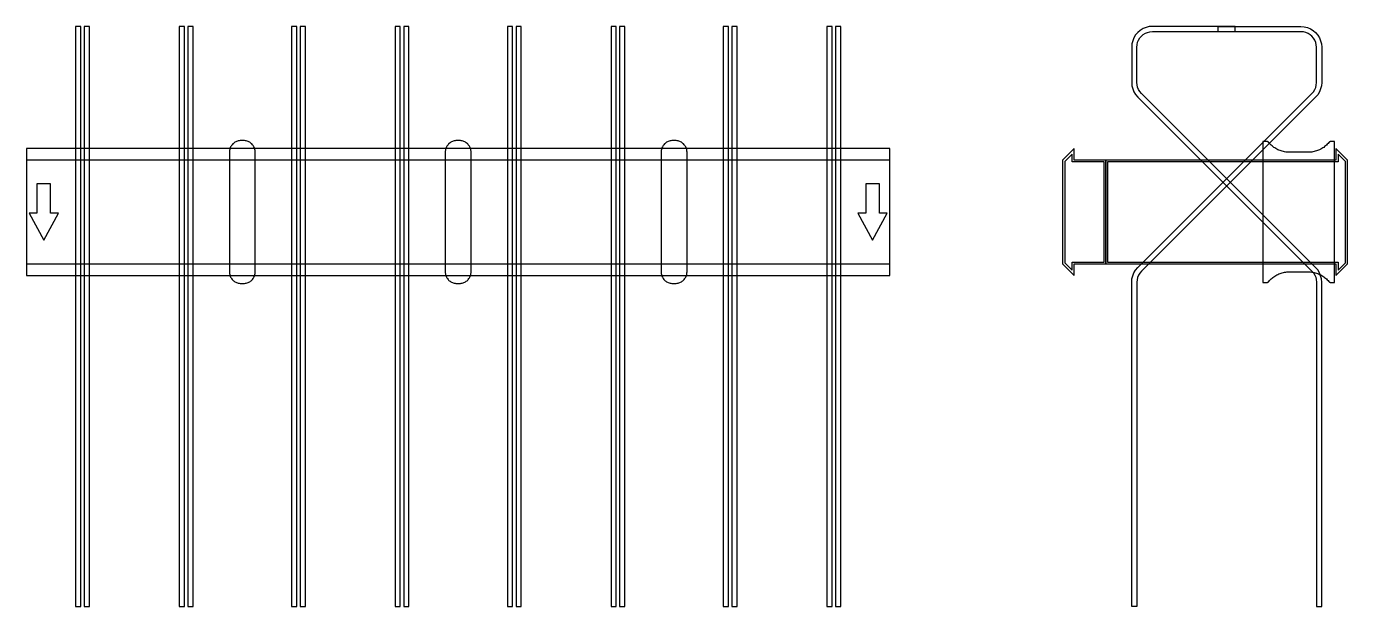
# Model space of a CAD drawing. Extents: x 0 to 1530, y -457 to 215.
import ezdxf

# ---------------------------------------------------------------- set-up
doc = ezdxf.new("R2010")
doc.units = 0
doc.layers.add('Halfen', color=7, linetype='CONTINUOUS')

msp = doc.modelspace()

# ---------------------------------------------------------------- linework, layer by layer
at = {"layer": 'Halfen', "color": 7}
for points in [[(63, -457.177), (63, 215.147), (57, 215.147), (57, -457.177)], [(73, -457.177), (73, 215.147), (67, 215.147), (67, -457.177)], [(183, -457.177), (183, 215.147), (177, 215.147), (177, -457.177)], [(193, -457.177), (193, 215.147), (187, 215.147), (187, -457.177)], [(313, -457.177), (313, 215.147), (307, 215.147), (307, -457.177)], [(323, -457.177), (323, 215.147), (317, 215.147), (317, -457.177)], [(433, -457.177), (433, 215.147), (427, 215.147), (427, -457.177)], [(443, -457.177), (443, 215.147), (437, 215.147), (437, -457.177)], [(563, -457.177), (563, 215.147), (557, 215.147), (557, -457.177)], [(573, -457.177), (573, 215.147), (567, 215.147), (567, -457.177)], [(683, -457.177), (683, 215.147), (677, 215.147), (677, -457.177)], [(693, -457.177), (693, 215.147), (687, 215.147), (687, -457.177)], [(813, -457.177), (813, 215.147), (807, 215.147), (807, -457.177)], [(823, -457.177), (823, 215.147), (817, 215.147), (817, -457.177)], [(933, -457.177), (933, 215.147), (927, 215.147), (927, -457.177)], [(943, -457.177), (943, 215.147), (937, 215.147), (937, -457.177)], [(1500, -457.177), (1500, -81.213), (1499.705, -77.459), (1498.825, -73.797), (1497.384, -70.317), (1495.416, -67.106), (1492.971, -64.243), (1291.272, 137.456), (1289.438, 139.604), (1287.962, 142.012), (1286.881, 144.621), (1286.222, 147.368), (1286, 150.184), (1286, 191.147), (1286.222, 193.963), (1286.881, 196.71), (1287.962, 199.319), (1289.438, 201.728), (1291.272, 203.875), (1293.42, 205.71), (1295.828, 207.186), (1298.438, 208.266), (1301.184, 208.926), (1304, 209.147), (1400, 209.147), (1400, 215.147), (1304, 215.147), (1300.246, 214.852), (1296.584, 213.973), (1293.104, 212.532), (1289.893, 210.564), (1287.029, 208.118), (1284.584, 205.254), (1282.616, 202.043), (1281.175, 198.564), (1280.295, 194.902), (1280, 191.147), (1280, 150.184), (1280.295, 146.429), (1281.175, 142.767), (1282.616, 139.288), (1284.584, 136.077), (1287.029, 133.213), (1488.728, -68.485), (1490.562, -70.633), (1492.038, -73.041), (1493.119, -75.651), (1493.778, -78.397), (1494, -81.213), (1494, -457.177)], [(1280, -457.324), (1280, -81.361), (1280.295, -77.606), (1281.175, -73.944), (1282.616, -70.465), (1284.584, -67.254), (1287.029, -64.39), (1488.728, 137.308), (1490.562, 139.456), (1492.038, 141.865), (1493.119, 144.474), (1493.778, 147.221), (1494, 150.036), (1494, 191), (1493.778, 193.816), (1493.119, 196.562), (1492.038, 199.172), (1490.562, 201.58), (1488.728, 203.728), (1486.58, 205.562), (1484.172, 207.038), (1481.562, 208.119), (1478.816, 208.778), (1476, 209), (1380, 209), (1380, 215), (1476, 215), (1479.754, 214.705), (1483.416, 213.825), (1486.896, 212.384), (1490.107, 210.416), (1492.971, 207.971), (1495.416, 205.107), (1497.384, 201.896), (1498.825, 198.416), (1499.705, 194.754), (1500, 191), (1500, 150.036), (1499.705, 146.282), (1498.825, 142.62), (1497.384, 139.141), (1495.416, 135.929), (1492.971, 133.066), (1291.272, -68.633), (1289.438, -70.78), (1287.962, -73.189), (1286.881, -75.798), (1286.222, -78.545), (1286, -81.361), (1286, -457.324)], [(265, -69.3), (265, -56.8), (265, 69.3), (264.958, 70.359), (264.834, 71.412), (264.627, 72.452), (264.339, 73.472), (263.972, 74.466), (263.529, 75.429), (263.011, 76.354), (262.422, 77.235), (261.765, 78.068), (261.046, 78.846), (260.268, 79.565), (259.435, 80.222), (258.554, 80.811), (257.629, 81.329), (256.666, 81.772), (255.672, 82.139), (254.652, 82.427), (253.612, 82.634), (252.559, 82.758), (251.5, 82.8), (248.5, 82.8), (247.441, 82.758), (246.388, 82.634), (245.348, 82.427), (244.328, 82.139), (243.334, 81.772), (242.371, 81.329), (241.446, 80.811), (240.565, 80.222), (239.732, 79.565), (238.954, 78.846), (238.235, 78.068), (237.578, 77.235), (236.989, 76.354), (236.471, 75.429), (236.028, 74.466), (235.661, 73.472), (235.373, 72.452), (235.166, 71.412), (235.042, 70.359), (235, 69.3), (235, -56.8), (235, -69.3), (235.042, -70.359), (235.166, -71.412), (235.373, -72.452), (235.661, -73.472), (236.028, -74.466), (236.471, -75.429), (236.989, -76.354), (237.578, -77.235), (238.235, -78.068), (238.954, -78.846), (239.732, -79.565), (240.565, -80.222), (241.446, -80.811), (242.371, -81.329), (243.334, -81.772), (244.328, -82.139), (245.348, -82.427), (246.388, -82.634), (247.441, -82.758), (248.5, -82.8), (251.5, -82.8), (252.559, -82.758), (253.612, -82.634), (254.652, -82.427), (255.672, -82.139), (256.666, -81.772), (257.629, -81.329), (258.554, -80.811), (259.435, -80.222), (260.268, -79.565), (261.046, -78.846), (261.765, -78.068), (262.422, -77.235), (263.011, -76.354), (263.529, -75.429), (263.972, -74.466), (264.339, -73.472), (264.627, -72.452), (264.834, -71.412), (264.958, -70.359), (265, -69.3)], [(515, -69.3), (515, -56.8), (515, 69.3), (514.958, 70.359), (514.834, 71.412), (514.627, 72.452), (514.339, 73.472), (513.972, 74.466), (513.529, 75.429), (513.011, 76.354), (512.422, 77.235), (511.765, 78.068), (511.046, 78.846), (510.268, 79.565), (509.435, 80.222), (508.554, 80.811), (507.629, 81.329), (506.666, 81.772), (505.672, 82.139), (504.652, 82.427), (503.612, 82.634), (502.559, 82.758), (501.5, 82.8), (498.5, 82.8), (497.441, 82.758), (496.388, 82.634), (495.348, 82.427), (494.328, 82.139), (493.334, 81.772), (492.371, 81.329), (491.446, 80.811), (490.565, 80.222), (489.732, 79.565), (488.954, 78.846), (488.235, 78.068), (487.578, 77.235), (486.989, 76.354), (486.471, 75.429), (486.028, 74.466), (485.661, 73.472), (485.373, 72.452), (485.166, 71.412), (485.042, 70.359), (485, 69.3), (485, -56.8), (485, -69.3), (485.042, -70.359), (485.166, -71.412), (485.373, -72.452), (485.661, -73.472), (486.028, -74.466), (486.471, -75.429), (486.989, -76.354), (487.578, -77.235), (488.235, -78.068), (488.954, -78.846), (489.732, -79.565), (490.565, -80.222), (491.446, -80.811), (492.371, -81.329), (493.334, -81.772), (494.328, -82.139), (495.348, -82.427), (496.388, -82.634), (497.441, -82.758), (498.5, -82.8), (501.5, -82.8), (502.559, -82.758), (503.612, -82.634), (504.652, -82.427), (505.672, -82.139), (506.666, -81.772), (507.629, -81.329), (508.554, -80.811), (509.435, -80.222), (510.268, -79.565), (511.046, -78.846), (511.765, -78.068), (512.422, -77.235), (513.011, -76.354), (513.529, -75.429), (513.972, -74.466), (514.339, -73.472), (514.627, -72.452), (514.834, -71.412), (514.958, -70.359), (515, -69.3)], [(765, -69.3), (765, -56.8), (765, 69.3), (764.958, 70.359), (764.834, 71.412), (764.627, 72.452), (764.339, 73.472), (763.972, 74.466), (763.529, 75.429), (763.011, 76.354), (762.422, 77.235), (761.765, 78.068), (761.046, 78.846), (760.268, 79.565), (759.435, 80.222), (758.554, 80.811), (757.629, 81.329), (756.666, 81.772), (755.672, 82.139), (754.652, 82.427), (753.612, 82.634), (752.559, 82.758), (751.5, 82.8), (748.5, 82.8), (747.441, 82.758), (746.388, 82.634), (745.348, 82.427), (744.328, 82.139), (743.334, 81.772), (742.371, 81.329), (741.446, 80.811), (740.565, 80.222), (739.732, 79.565), (738.954, 78.846), (738.235, 78.068), (737.578, 77.235), (736.989, 76.354), (736.471, 75.429), (736.028, 74.466), (735.661, 73.472), (735.373, 72.452), (735.166, 71.412), (735.042, 70.359), (735, 69.3), (735, -56.8), (735, -69.3), (735.042, -70.359), (735.166, -71.412), (735.373, -72.452), (735.661, -73.472), (736.028, -74.466), (736.471, -75.429), (736.989, -76.354), (737.578, -77.235), (738.235, -78.068), (738.954, -78.846), (739.732, -79.565), (740.565, -80.222), (741.446, -80.811), (742.371, -81.329), (743.334, -81.772), (744.328, -82.139), (745.348, -82.427), (746.388, -82.634), (747.441, -82.758), (748.5, -82.8), (751.5, -82.8), (752.559, -82.758), (753.612, -82.634), (754.652, -82.427), (755.672, -82.139), (756.666, -81.772), (757.629, -81.329), (758.554, -80.811), (759.435, -80.222), (760.268, -79.565), (761.046, -78.846), (761.765, -78.068), (762.422, -77.235), (763.011, -76.354), (763.529, -75.429), (763.972, -74.466), (764.339, -73.472), (764.627, -72.452), (764.834, -71.412), (764.958, -70.359), (765, -69.3)], [(1515, -81.8), (1515, 81.8), (1511, 81.8), (1510.846, 81.797), (1510.691, 81.786), (1510.538, 81.769), (1510.385, 81.746), (1510.234, 81.715), (1510.084, 81.678), (1509.936, 81.634), (1509.789, 81.584), (1509.646, 81.527), (1509.505, 81.464), (1509.366, 81.395), (1509.231, 81.32), (1509.1, 81.239), (1508.972, 81.153), (1508.848, 81.06), (1508.728, 80.963), (1508.613, 80.86), (1508.502, 80.752), (1508.397, 80.639), (1508.296, 80.522), (1507.41, 79.491), (1506.479, 78.5), (1505.505, 77.551), (1504.491, 76.646), (1503.437, 75.787), (1502.347, 74.975), (1501.222, 74.211), (1500.064, 73.499), (1498.876, 72.838), (1497.66, 72.23), (1496.418, 71.676), (1495.153, 71.178), (1493.867, 70.736), (1492.563, 70.351), (1491.243, 70.024), (1489.911, 69.756), (1488.567, 69.547), (1487.216, 69.397), (1485.859, 69.307), (1484.5, 69.277), (1462.5, 69.277), (1461.141, 69.307), (1459.784, 69.397), (1458.433, 69.547), (1457.089, 69.756), (1455.757, 70.024), (1454.437, 70.351), (1453.133, 70.736), (1451.847, 71.178), (1450.582, 71.676), (1449.34, 72.23), (1448.124, 72.838), (1446.936, 73.499), (1445.778, 74.211), (1444.653, 74.975), (1443.563, 75.787), (1442.509, 76.646), (1441.495, 77.551), (1440.521, 78.5), (1439.59, 79.491), (1438.704, 80.522), (1438.603, 80.639), (1438.498, 80.752), (1438.387, 80.86), (1438.272, 80.963), (1438.152, 81.06), (1438.028, 81.153), (1437.9, 81.239), (1437.769, 81.32), (1437.634, 81.395), (1437.495, 81.464), (1437.354, 81.527), (1437.211, 81.584), (1437.064, 81.634), (1436.916, 81.678), (1436.766, 81.715), (1436.615, 81.746), (1436.462, 81.769), (1436.309, 81.786), (1436.154, 81.797), (1436, 81.8), (1432, 81.8), (1432, -81.8), (1436, -81.8), (1436.154, -81.797), (1436.309, -81.786), (1436.462, -81.769), (1436.615, -81.746), (1436.766, -81.715), (1436.916, -81.678), (1437.064, -81.634), (1437.211, -81.584), (1437.354, -81.527), (1437.495, -81.464), (1437.634, -81.395), (1437.769, -81.32), (1437.9, -81.239), (1438.028, -81.153), (1438.152, -81.06), (1438.272, -80.963), (1438.387, -80.86), (1438.498, -80.752), (1438.603, -80.639), (1438.704, -80.522), (1439.59, -79.491), (1440.521, -78.5), (1441.495, -77.551), (1442.509, -76.646), (1443.563, -75.787), (1444.653, -74.975), (1445.778, -74.211), (1446.936, -73.499), (1448.124, -72.838), (1449.34, -72.23), (1450.582, -71.676), (1451.847, -71.178), (1453.133, -70.736), (1454.437, -70.351), (1455.757, -70.024), (1457.089, -69.756), (1458.433, -69.547), (1459.784, -69.397), (1461.141, -69.307), (1462.5, -69.277), (1484.5, -69.277), (1485.859, -69.307), (1487.216, -69.397), (1488.567, -69.547), (1489.911, -69.756), (1491.243, -70.024), (1492.563, -70.351), (1493.867, -70.736), (1495.153, -71.178), (1496.418, -71.676), (1497.66, -72.23), (1498.876, -72.838), (1500.064, -73.499), (1501.222, -74.211), (1502.347, -74.975), (1503.437, -75.787), (1504.491, -76.646), (1505.505, -77.551), (1506.479, -78.5), (1507.41, -79.491), (1508.296, -80.522), (1508.397, -80.639), (1508.502, -80.752), (1508.613, -80.86), (1508.728, -80.963), (1508.848, -81.06), (1508.972, -81.153), (1509.1, -81.239), (1509.231, -81.32), (1509.366, -81.395), (1509.505, -81.464), (1509.646, -81.527), (1509.789, -81.584), (1509.936, -81.634), (1510.084, -81.678), (1510.234, -81.715), (1510.385, -81.746), (1510.538, -81.769), (1510.691, -81.786), (1510.846, -81.797), (1511, -81.8)], [(0, -73.5), (1000, -73.5), (1000, 73.5), (0, 73.5)], [(1250, -60), (1250, 60), (1213.5, 60), (1213.5, 73.5), (1200, 60), (1200, -60), (1213.5, -73.5), (1213.5, -60)], [(1248, -58), (1248, 58), (1211, 58), (1211, 67.25), (1202.5, 58.75), (1202.5, -58.75), (1211, -67.25), (1211, -58)], [(1530, -60), (1530, 60), (1516.5, 73.5), (1516.5, 60), (1250, 60), (1250, -60), (1516.5, -60), (1516.5, -73.5)], [(1527.5, -58.75), (1527.5, 58.75), (1519, 67.25), (1519, 58), (1252, 58), (1252, -58), (1519, -58), (1519, -67.25)], [(0, -60), (1000, -60), (1000, 60), (0, 60)], [(20, -32.5), (37, -1.5), (28, -1.5), (28, 32.5), (12, 32.5), (12, -1.5), (3, -1.5)], [(980, -32.5), (997, -1.5), (988, -1.5), (988, 32.5), (972, 32.5), (972, -1.5), (963, -1.5)]]:
    msp.add_lwpolyline(points, close=True, dxfattribs=at)

doc.saveas('drawing.dxf')
